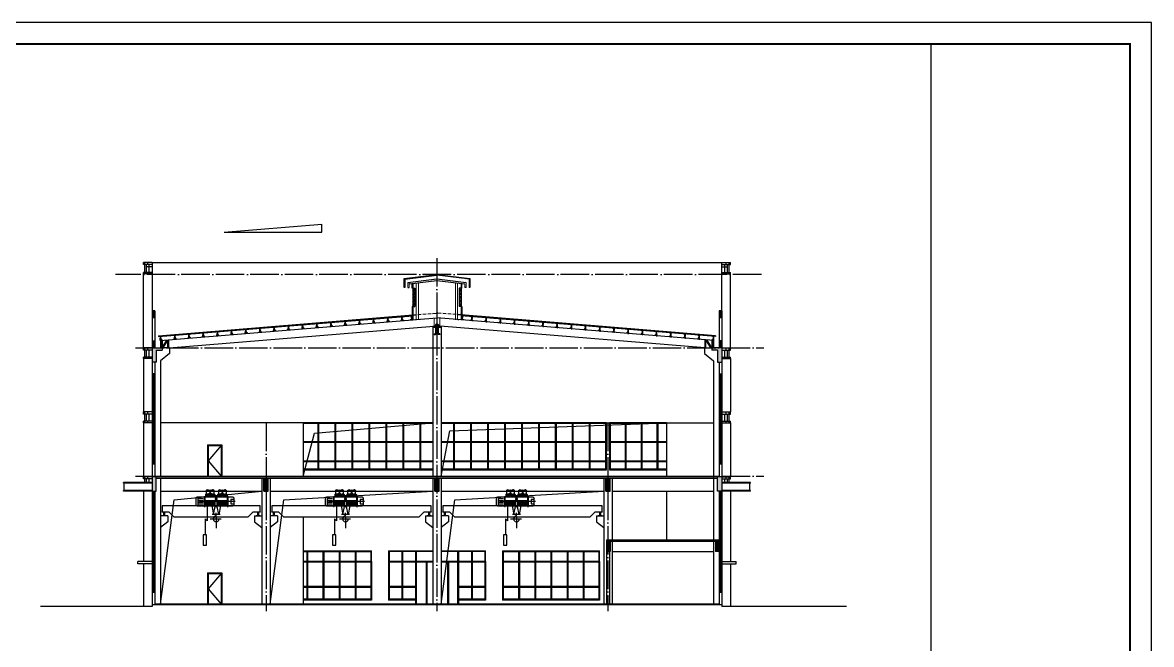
# Model space of a CAD drawing. Extents: x -1041549 to 749950, y -354245 to 17554.
# Drawn here: x 670719 to 749950, y -128455 to -84796 of the extents above; entities that cross this region are included whole.
import ezdxf

# ---------------------------------------------------------------- set-up
doc = ezdxf.new("R2010")
doc.units = 0
doc.header["$LTSCALE"] = 1000
doc.header["$MEASUREMENT"] = 0
for name, pattern in [('DASH', [0.35, 0.25, -0.1]), ('DOTE', [2.42, 2, -0.2, 0.02, -0.2]), ('HIDDEN', [7.5, 5, -2.5])]:
    doc.linetypes.add(name, pattern=pattern)
for name, color, linetype in [('116', 1, 'Continuous'), ('14', 1, 'Continuous'), ('2', 2, 'Continuous'), ('3', 2, 'Continuous'), ('_TCH_MASK', 7, 'Continuous'), ('AXIS', 3, 'Continuous'), ('COLU', 7, 'Continuous'), ('DOTE', 1, 'Continuous'), ('LT', 4, 'Continuous'), ('note', 2, 'Continuous'), ('objs', 7, 'Continuous'), ('PUB_HATCH', 8, 'Continuous'), ('PUB_TITLE', 4, 'Continuous'), ('S_STAIR', 2, 'Continuous'), ('WALL', 4, 'Continuous'), ('WINDOW', 3, 'Continuous'), ('中心线', 1, 'Continuous'), ('加劲连接板', 4, 'Continuous'), ('实线', 7, 'Continuous'), ('柱构件', 1, 'Continuous')]:
    doc.layers.add(name, color=color, linetype=linetype)

# ---------------------------------------------------------------- blocks, each defined once
blk = doc.blocks.new('A$Ce58e362c')
at = {"layer": '14'}
blk.add_lwpolyline([(15730, 1076), (15730, 87176)], dxfattribs=at)
blk = doc.blocks.new('A$C4F856960')
at = {"layer": '3', "color": 0}
for p, q in [((0, 2457), (0, 2130)), ((434, 2517), (60, 2517)), ((98, 2517), (98, 2070)), ((386, 2432), (125, 2432)), ((1651, 2517), (476, 2517)), ((520, 2691), (498, 2669)), ((498, 2669), (498, 2517)), ((723, 2591), (498, 2591)), ((554, 2691), (520, 2691)), ((554, 2617), (554, 2890)), ((554, 2890), (727, 2890)), ((686, 2617), (554, 2617)), ((648, 2847), (570, 2847)), ((639, 2656), (570, 2656)), ((604, 2918), (604, 2807)), ((604, 2726), (604, 2616)), ((639, 2668), (847, 2668)), ((747, 2890), (747, 2588)), ((767, 2890), (941, 2890)), ((1366, 2591), (772, 2591)), ((941, 2617), (809, 2617)), ((927, 2847), (849, 2847)), ((922, 2656), (856, 2656)), ((893, 2918), (893, 2807)), ((893, 2726), (893, 2616)), ((941, 2890), (941, 2617)), ((973, 2691), (941, 2691)), ((973, 2691), (995, 2669)), ((995, 2669), (995, 2591)), ((1162, 2691), (1140, 2669)), ((1140, 2669), (1140, 2591)), ((1196, 2691), (1162, 2691)), ((1297, 2847), (1185, 2847)), ((1284, 2656), (1185, 2656)), ((1196, 2890), (1583, 2890)), ((1196, 2617), (1196, 2890)), ((1328, 2617), (1196, 2617)), ((1246, 2918), (1246, 2807)), ((1246, 2726), (1246, 2616)), ((1281, 2668), (1490, 2668)), ((1390, 2890), (1390, 2617)), ((1637, 2591), (1414, 2591)), ((1583, 2617), (1452, 2617)), ((1624, 2847), (1474, 2847)), ((1624, 2656), (1474, 2656)), ((1536, 2918), (1536, 2807)), ((1536, 2726), (1536, 2616)), ((1583, 2890), (1583, 2617)), ((1615, 2691), (1583, 2691)), ((1615, 2691), (1637, 2669)), ((1637, 2669), (1637, 2517)), ((1941, 2517), (1694, 2517)), ((2006, 2135), (2006, 2452)), ((60, 2070), (434, 2070)), ((386, 2339), (125, 2339)), ((386, 2239), (125, 2239)), ((386, 2154), (125, 2154)), ((2061, 2294), (188, 2294)), ((1651, 2339), (476, 2339)), ((476, 2070), (1002, 2070)), ((488, 2339), (531, 2070)), ((544, 2339), (587, 2070)), ((591, 2073), (591, 1287)), ((604, 2339), (647, 2070)), ((660, 2339), (703, 2070)), ((723, 2339), (766, 2070)), ((779, 2339), (822, 2070)), ((831, 2070), (924, 1620)), ((839, 2339), (882, 2070)), ((895, 2339), (938, 2070)), ((924, 1620), (1014, 2040)), ((951, 2339), (994, 2070)), ((1204, 1620), (1114, 2041)), ((1118, 2070), (1651, 2070)), ((1123, 2339), (1166, 2070)), ((1183, 2339), (1226, 2070)), ((1296, 2070), (1204, 1620)), ((1211, 2070), (1398, 2070)), ((1239, 2339), (1282, 2070)), ((1299, 2339), (1342, 2070)), ((1355, 2339), (1398, 2070)), ((1418, 2339), (1461, 2070)), ((1474, 2339), (1517, 2070)), ((1534, 2339), (1577, 2070)), ((1590, 2339), (1633, 2070)), ((1694, 2070), (1941, 2070)), ((489, 1389), (489, 540)), ((591, 1287), (489, 1389)), ((752, 1380), (1335, 1380)), ((1275, 1620), (852, 1620)), ((1064, 1535), (1064, 1700)), ((1064, 1492), (1064, 899)), ((387, 540), (387, 0)), ((489, 540), (387, 540)), ((387, 0), (558, 0)), ((558, 540), (489, 540)), ((558, 0), (558, 540))]:
    blk.add_line(p, q, dxfattribs=at)
for points in [[(476, 2543), (434, 2543), (434, 2026), (476, 2026)], [(1116, 2446), (1010, 2446), (1010, 2401), (1116, 2401)], [(1694, 2543), (1651, 2543), (1651, 2026), (1694, 2026)], [(2006, 2408), (1836, 2408), (1836, 2179), (2006, 2179)], [(1118, 2339), (1002, 2339), (1002, 2058), (1118, 2058)]]:
    blk.add_lwpolyline(points, close=True, dxfattribs=at)
blk.add_lwpolyline([(1094, 2339), (1094, 2392), (1033, 2392), (1033, 2339)], dxfattribs=at)
for centre, radius in [((604, 2847), 17.5), ((604, 2656), 17.5), ((747, 2668), 79.8), ((747, 2668), 46.8), ((747, 2842), 21.4), ((893, 2847), 17.5), ((893, 2656), 17.5), ((1246, 2847), 17.5), ((1246, 2656), 17.5), ((1390, 2668), 79.8), ((1390, 2668), 46.8), ((1390, 2842), 21.4), ((1536, 2847), 17.5), ((1536, 2656), 17.5)]:
    blk.add_circle(centre, radius, dxfattribs=at)
for centre, radius, start, end in [((60, 2457), 60, 90, 180), ((604, 2847), 66.2, 41.11309, 221.11309), ((747, 2842), 52, 293.28542, 246.71458), ((893, 2847), 65.8, 316.6693, 138.55188), ((1246, 2847), 66.2, 41.11309, 221.11309), ((1390, 2842), 52, 293.28542, 246.71458), ((1536, 2847), 65.8, 316.6693, 138.55188), ((1941, 2452), 65.6, 0, 90), ((60, 2130), 60, 180, 270), ((1063, 2070), 58, 180, 0), ((1063, 2070), 44, 195.16019, 344.83981), ((1941, 2135), 65.6, 270, 0), ((1064, 1380), 155, 90, 0)]:
    blk.add_arc(centre, radius, start, end, dxfattribs=at)
blk = doc.blocks.new('屋面檩条')
for points in [[(667871, -245061), (667855, -245061), (667855, -245058), (667871, -245058)], [(667871, -245248), (667855, -245248), (667855, -245251), (667871, -245251)]]:
    blk.add_hatch(color=4).paths.add_polyline_path(points)
at = {"color": 6}
for points in [[(667860, -245164), (667860, -245314), (667803, -245314), (667833, -245164)], [(667860, -245314), (667863, -245314), (667863, -245064), (667860, -245064)]]:
    blk.add_lwpolyline(points, close=True, dxfattribs=at)
at = {"color": 4}
for points in [[(667871, -245061), (667855, -245061), (667855, -245058), (667871, -245058)], [(667871, -245248), (667855, -245248), (667855, -245251), (667871, -245251)]]:
    blk.add_lwpolyline(points, close=True, dxfattribs=at)
at = {"color": 2}
blk.add_lwpolyline([(667933, -245259), (667933, -245276), (667866, -245276), (667866, -245032), (667933, -245032), (667933, -245049), (667936, -245049), (667936, -245029), (667863, -245029), (667863, -245279), (667936, -245279), (667936, -245259)], close=True, dxfattribs=at)
blk = doc.blocks.new('A$Ca39c6bc8')
at = {"color": 4}
for p, q in [((50, 2870), (2300, 3143)), ((50, 2870), (50, 2294)), ((600, 2567), (600, 20)), ((4600, 2864), (2300, 3143)), ((4000, 2567), (4000, 0)), ((4550, 2870), (4550, 2294))]:
    blk.add_line(p, q, dxfattribs=at)
for p, q in [((250, 2294), (340, 2294)), ((4350, 2294), (4260, 2294))]:
    blk.add_line(p, q)
at = {"color": 8}
for p, q in [((600, 2244), (600, 944)), ((750, 2244), (750, 944)), ((3850, 2245), (3850, 945)), ((4000, 2245), (4000, 945))]:
    blk.add_line(p, q, dxfattribs=at)
at = {"color": 6}
for p, q in [((600, 2244), (750, 2244)), ((4000, 2245), (3850, 2245)), ((600, 944), (750, 944)), ((4000, 945), (3850, 945))]:
    blk.add_line(p, q, dxfattribs=at)
at = {"color": 4}
for points in [[(50, 2294), (0, 2294), (0, 2914), (2300, 3194), (4600, 2914), (4600, 2294), (4550, 2294)], [(250, 2645), (2300, 2894), (4350, 2645)], [(340, 2535), (2300, 2773), (4260, 2535)], [(600, 2244), (550, 2244), (550, 2561)], [(4000, 2245), (4050, 2245), (4050, 2561)], [(600, 944), (550, 944), (550, 351)], [(4000, 945), (4050, 945), (4050, 352)]]:
    blk.add_lwpolyline(points, dxfattribs=at)
at = {"const_width": 3}
for points in [[(318, 2703), (324, 2654), (250, 2645), (220, 2890), (295, 2899), (300, 2852)], [(1212, 2812), (1218, 2762), (1143, 2753), (1114, 2999), (1188, 3008), (1194, 2961)], [(2105, 2921), (2111, 2871), (2037, 2862), (2007, 3108), (2081, 3117), (2087, 3070)], [(2495, 2921), (2489, 2871), (2563, 2862), (2593, 3108), (2519, 3117), (2513, 3070)], [(3388, 2812), (3382, 2762), (3457, 2753), (3486, 2999), (3412, 3008), (3406, 2961)], [(4282, 2703), (4276, 2654), (4350, 2645), (4380, 2890), (4305, 2899), (4300, 2852)], [(200, 2369), (250, 2369), (250, 2294), (50, 2294), (50, 2369), (100, 2369)], [(800, 2319), (850, 2319), (850, 2244), (600, 2244), (600, 2319), (650, 2319)], [(3800, 2320), (3750, 2320), (3750, 2245), (4000, 2245), (4000, 2320), (3950, 2320)], [(4400, 2369), (4350, 2369), (4350, 2294), (4550, 2294), (4550, 2369), (4500, 2369)], [(800, 869), (850, 869), (850, 944), (600, 944), (600, 869), (650, 869)], [(3800, 870), (3750, 870), (3750, 945), (4000, 945), (4000, 870), (3950, 870)], [(800, 437), (850, 437), (850, 362), (600, 362), (600, 437), (650, 437)], [(3800, 437), (3750, 437), (3750, 362), (4000, 362), (4000, 437), (3950, 437)]]:
    blk.add_lwpolyline(points, dxfattribs=at)
at = {"color": 8}
for points in [[(726, 2213), (747, 2192), (620, 2015), (599, 2037), (726, 2213)], [(726, 1963), (747, 1942), (620, 1765), (599, 1787), (726, 1963)], [(726, 1713), (747, 1692), (620, 1515), (599, 1537), (726, 1713)], [(3874, 2214), (3853, 2193), (3980, 2016), (4001, 2038), (3874, 2214)], [(3874, 1964), (3853, 1943), (3980, 1766), (4001, 1788), (3874, 1964)], [(3874, 1714), (3853, 1693), (3980, 1516), (4001, 1538), (3874, 1714)], [(726, 1463), (747, 1442), (620, 1265), (599, 1287), (726, 1463)], [(726, 1213), (747, 1192), (620, 1015), (599, 1037), (726, 1213)], [(3874, 1464), (3853, 1443), (3980, 1266), (4001, 1288), (3874, 1464)], [(3874, 1214), (3853, 1193), (3980, 1016), (4001, 1038), (3874, 1214)]]:
    blk.add_lwpolyline(points, dxfattribs=at)
at = {"layer": '中心线', "lineweight": -3}
for p, q in [((819, 64), (824, 2)), ((1000, 79), (1005, 17)), ((3600, 79), (3595, 17)), ((3781, 64), (3776, 2))]:
    blk.add_line(p, q, dxfattribs=at)
at = {"layer": '实线', "color": 2, "linetype": 'Continuous', "lineweight": 20}
for p, q in [((250, 2645), (250, 2294)), ((340, 2656), (340, 2294)), ((850, 40), (850, 2597)), ((1000, 52), (1000, 2615)), ((3600, 52), (3600, 2615)), ((3750, 40), (3750, 2597)), ((4260, 2535), (4260, 2294)), ((4350, 2645), (4350, 2294)), ((791, 41), (1031, 61)), ((791, 41), (793, 21)), ((1031, 61), (1033, 41)), ((3569, 61), (3567, 41)), ((3809, 41), (3569, 61)), ((3809, 41), (3807, 21))]:
    blk.add_line(p, q, dxfattribs=at)
blk = doc.blocks.new('A$C52380099')
for p, q in [((834, 6765), (1209, 6765)), ((834, 6560), (1209, 6560))]:
    blk.add_line(p, q)
at = {"color": 0}
for p, q in [((907, 5907), (907, 5907)), ((918, 5552), (918, 5552)), ((918, 5496), (918, 5496))]:
    blk.add_line(p, q, dxfattribs=at)
for centre, radius, start, end in [((834, 6574), 191, 69.383533, 110.616467), ((834, 6368), 191, 69.383533, 110.616467), ((1022, 6172), 594, 78.341785, 101.658215), ((1022, 5966), 594, 78.341785, 101.658215), ((1209, 6574), 191, 69.383533, 110.616467), ((1209, 6368), 191, 69.383533, 110.616467), ((834, 5630), 191, 69.383533, 110.616467), ((1022, 5228), 594, 78.341785, 101.658215), ((1209, 5630), 191, 69.383533, 110.616467)]:
    blk.add_arc(centre, radius, start, end)
at = {"layer": 'AXIS', "color": 6}
for p, q in [((1022, 1719), (1022, 7084)), ((0, 1575), (797, 1575))]:
    blk.add_line(p, q, dxfattribs=at)
blk.add_arc((797, 1822), 247, 270, 335.30122, dxfattribs=at)
at = {"layer": 'note'}
for p, q in [((919, 7053), (887, 7023)), ((887, 7023), (1156, 7039)), ((887, 7023), (919, 6997)), ((919, 6997), (887, 6968)), ((887, 6968), (1156, 6983)), ((887, 6968), (919, 6942)), ((919, 6942), (887, 6913)), ((887, 6913), (1156, 6928)), ((887, 6913), (919, 6887)), ((919, 6887), (887, 6857)), ((887, 6857), (1156, 6873)), ((887, 6857), (919, 6832)), ((919, 6832), (887, 6802)), ((887, 6802), (1156, 6817)), ((887, 6802), (919, 6776)), ((919, 6832), (911, 6824)), ((919, 6832), (911, 6824)), ((919, 6776), (911, 6769)), ((919, 6776), (911, 6769)), ((1139, 7053), (919, 7053)), ((919, 6997), (1124, 7009)), ((919, 6942), (1124, 6954)), ((919, 6887), (1124, 6899)), ((919, 6832), (1124, 6843)), ((919, 6832), (1124, 6843)), ((919, 6832), (1124, 6843)), ((919, 6776), (1124, 6788)), ((919, 6776), (1124, 6788)), ((1156, 7039), (1124, 7009)), ((1124, 7009), (1156, 6983)), ((1156, 6983), (1124, 6954)), ((1124, 6954), (1156, 6928)), ((1156, 6928), (1124, 6899)), ((1124, 6899), (1156, 6873)), ((1156, 6873), (1124, 6843)), ((1124, 6843), (1148, 6824)), ((1124, 6843), (1148, 6824)), ((1124, 6843), (1156, 6817)), ((1156, 6817), (1124, 6788)), ((1124, 6788), (1148, 6769)), ((1124, 6788), (1148, 6769)), ((1139, 7053), (1156, 7039)), ((1244, 6567), (1244, 6567)), ((1244, 6361), (1244, 6361)), ((887, 6289), (1156, 6305)), ((903, 6304), (887, 6289)), ((887, 6289), (919, 6264)), ((919, 6264), (887, 6234)), ((887, 6234), (1156, 6249)), ((887, 6234), (919, 6208)), ((919, 6208), (887, 6179)), ((887, 6179), (1156, 6194)), ((887, 6179), (919, 6153)), ((919, 6153), (887, 6124)), ((887, 6124), (1156, 6139)), ((887, 6124), (919, 6098)), ((919, 6098), (887, 6068)), ((887, 6068), (1156, 6084)), ((887, 6068), (919, 6042)), ((919, 6042), (887, 6013)), ((887, 6013), (1156, 6028)), ((887, 6013), (919, 5987)), ((919, 5987), (887, 5958)), ((887, 5958), (1156, 5973)), ((887, 5958), (919, 5932)), ((919, 5932), (887, 5902)), ((887, 5902), (1156, 5918)), ((887, 5902), (919, 5877)), ((919, 5877), (887, 5847)), ((887, 5847), (1156, 5862)), ((887, 5847), (919, 5821)), ((919, 5605), (887, 5575)), ((887, 5575), (1156, 5591)), ((887, 5575), (919, 5550)), ((919, 5550), (887, 5520)), ((887, 5520), (1156, 5535)), ((887, 5520), (919, 5494)), ((919, 5494), (894, 5471)), ((905, 5616), (919, 5605)), ((919, 6264), (1124, 6275)), ((919, 6208), (1124, 6220)), ((919, 6153), (1124, 6165)), ((919, 6098), (1124, 6109)), ((919, 6042), (1124, 6054)), ((919, 5987), (1124, 5999)), ((919, 5987), (1124, 5999)), ((919, 5932), (1124, 5944)), ((919, 5877), (1124, 5888)), ((919, 5877), (1124, 5888)), ((919, 5821), (1124, 5833)), ((919, 5605), (1124, 5617)), ((919, 5550), (1124, 5561)), ((919, 5494), (1124, 5506)), ((1156, 6305), (1124, 6275)), ((1124, 6275), (1156, 6249)), ((1156, 6249), (1124, 6220)), ((1124, 6220), (1156, 6194)), ((1156, 6194), (1124, 6165)), ((1124, 6165), (1156, 6139)), ((1156, 6139), (1124, 6109)), ((1124, 6109), (1156, 6084)), ((1156, 6084), (1124, 6054)), ((1124, 6054), (1156, 6028)), ((1156, 6028), (1124, 5999)), ((1124, 5999), (1156, 5973)), ((1156, 5973), (1124, 5944)), ((1124, 5944), (1156, 5918)), ((1156, 5918), (1124, 5888)), ((1124, 5888), (1156, 5862)), ((1156, 5862), (1124, 5833)), ((1124, 5833), (1138, 5822)), ((1124, 5617), (1156, 5591)), ((1156, 5591), (1124, 5561)), ((1124, 5561), (1156, 5535)), ((1156, 5535), (1124, 5506)), ((1124, 5506), (1156, 5480)), ((1156, 5480), (1146, 5471))]:
    blk.add_line(p, q, dxfattribs=at)
blk.add_lwpolyline([(1146, 5471), (894, 5471)], dxfattribs=at)
at = {"layer": 'objs'}
for p, q in [((767, 6753), (767, 6575)), ((767, 6547), (767, 6369)), ((834, 6560), (1209, 6560)), ((834, 6354), (1209, 6354)), ((902, 6753), (902, 6575)), ((902, 6547), (902, 6369)), ((986, 6304), (1030, 6353)), ((1010, 6304), (1054, 6353)), ((1142, 6753), (1142, 6575)), ((1142, 6547), (1142, 6369)), ((1276, 6753), (1276, 6575)), ((1276, 6547), (1276, 6369)), ((62, 1695), (62, 1455)), ((62, 1695), (752, 1695)), ((62, 1455), (797, 1455)), ((767, 5809), (767, 5631)), ((834, 5822), (1209, 5822)), ((834, 5616), (1209, 5616)), ((902, 5809), (902, 5631)), ((902, 5471), (902, 1845)), ((1142, 5809), (1142, 5631)), ((1142, 5471), (1142, 1787)), ((1276, 5809), (1276, 5631))]:
    blk.add_line(p, q, dxfattribs=at)
blk.add_lwpolyline([(700, 6353), (700, 6304), (1333, 6304), (1333, 6353)], close=True, dxfattribs=at)
for centre, radius, start, end in [((834, 6720), 160, 245.096744, 294.903256), ((834, 6514), 160, 245.096744, 294.903256), ((1022, 7051), 492, 255.869462, 284.130538), ((1022, 6845), 492, 255.869462, 284.130538), ((1209, 6720), 160, 245.096744, 294.903256), ((1209, 6514), 160, 245.096744, 294.903256), ((752, 1845), 150, 270, 0), ((834, 5776), 160, 245.096744, 294.903256), ((797, 1800), 344, 270, 0), ((1022, 6107), 492, 255.869462, 284.130538), ((1209, 5776), 160, 245.096744, 294.903256)]:
    blk.add_arc(centre, radius, start, end, dxfattribs=at)
at = {"layer": '加劲连接板'}
for points in [[(622, 6144), (1422, 6144), (1422, 6304), (622, 6304)], [(622, 5822), (1422, 5822), (1422, 5982), (622, 5982)]]:
    blk.add_lwpolyline(points, close=True, dxfattribs=at)

msp = doc.modelspace()

# ---------------------------------------------------------------- hatches: boundary and pattern name
h = msp.add_hatch(color=256)
h.dxf.hatch_style = 1
h.paths.add_polyline_path([(679804.9, -108636.3), (680104.9, -108636.3), (680104.9, -107786.3), (680504.9, -107786.3), (680504.9, -107636.3), (679804.9, -107636.3)])
h = msp.add_hatch(color=256)
h.dxf.hatch_style = 1
h.paths.add_polyline_path([(719504.9, -107786.3), (719104.9, -107786.3), (719104.9, -107636.3), (719804.9, -107636.3), (719804.9, -108636.3), (719504.9, -108636.3)])
at = {"layer": 'LT'}
h = msp.add_hatch(dxfattribs=at)
h.set_pattern_fill('混凝土', color=256, scale=10, style=0)
h.set_pattern_definition([(50, (698317.955, -107891.08), (71.726, -6.2752), [7.5, -82.5]), (355, (698317.955, -107891.08), (-13.8751, 75.2192), [6, -66]), (100.4514, (698323.93, -107891.604), (57.851, 68.944), [6.374, -70.1142]), (46.184, (698317.955, -107871.08), (106.724, -16.552), [11.25, -123.75]), (96.6356, (698326.85, -107872.46), (93.4663, 97.412), [9.561, -105.1713]), (351.184, (698317.96, -107871.08), (93.466, 97.412), [9, -99]), (21, (698327.955, -107876.08), (59.6907, -40.2619), [7.5, -82.5]), (326, (698327.955, -107876.08), (24.3315, 72.515), [6, -66]), (71.4514, (698332.93, -107879.44), (84.0223, 32.253), [6.374, -70.1142]), (37.5, (698317.955, -107891.081), (1.21599, 33.28939), [0, -65.2, 0, -67, 0, -66.25]), (7.5, (698317.955, -107891.08), (26.30695, 39.44117), [0, -38.2, 0, -63.7, 0, -25.25]), (327.5, (698295.655, -107891.081), (53.38224, -2.2555), [0, -25, 0, -78, 0, -103.5]), (317.5, (698285.655, -107891.08), (58.3186, 10.0105), [0, -32.5, 0, -51.8, 0, -73.5])])
h.paths.add_polyline_path([(699579.9, -106120.8), (699529.9, -106170.8), (699748.5, -106170.8), (699748.5, -106270.7), (699860.3, -106270.7), (699860.3, -106170.8), (700079.9, -106170.8), (700029.9, -106120.8)])

# ---------------------------------------------------------------- linework, layer by layer
at = {"color": 8}
for p, q in [((679804.9, -101636.3), (679204.9, -101636.3)), ((679204.9, -101786.3), (679204.9, -101636.3)), ((679804.9, -101786.3), (679204.9, -101786.3)), ((679304.9, -101786.3), (679304.9, -101636.3)), ((679304.9, -102336.3), (679304.9, -101786.3)), ((679804.9, -101936.3), (679395.9, -101936.3)), ((679404.9, -102336.3), (679404.9, -101786.3)), ((679504.9, -101786.3), (679504.9, -101636.3)), ((679604.9, -102336.3), (679604.9, -101786.3)), ((679804.9, -101636.3), (679804.9, -105036.3)), ((679804.9, -101636.3), (719804.9, -101636.3)), ((719804.9, -105036.3), (719804.9, -101636.3)), ((719804.9, -101636.3), (720404.9, -101636.3)), ((719804.9, -101786.3), (720404.9, -101786.3)), ((719804.9, -101936.3), (720213.8, -101936.3)), ((720004.9, -102336.3), (720004.9, -101786.3)), ((720104.9, -101786.3), (720104.9, -101636.3)), ((720204.9, -102336.3), (720204.9, -101786.3)), ((720304.9, -101786.3), (720304.9, -101636.3)), ((720304.9, -102336.3), (720304.9, -101786.3)), ((720404.9, -101786.3), (720404.9, -101636.3)), ((679804.9, -102336.3), (679204.9, -102336.3)), ((679204.9, -102436.3), (679204.9, -102336.3)), ((679804.9, -102436.3), (679204.9, -102436.3)), ((679204.9, -107636.3), (679204.9, -102436.3)), ((679304.9, -102436.3), (679304.9, -102336.3)), ((679504.9, -102436.3), (679504.9, -102336.3)), ((719804.9, -102336.3), (720404.9, -102336.3)), ((719804.9, -102436.3), (720404.9, -102436.3)), ((720104.9, -102436.3), (720104.9, -102336.3)), ((720304.9, -102436.3), (720304.9, -102336.3)), ((720404.9, -102436.3), (720404.9, -102336.3)), ((720404.9, -107636.3), (720404.9, -102436.3)), ((679804.9, -107636.3), (679204.9, -107636.3)), ((679204.9, -107786.3), (679204.9, -107636.3)), ((679304.9, -107786.3), (679304.9, -107636.3)), ((679504.9, -107786.3), (679504.9, -107636.3)), ((719804.9, -107636.3), (720404.9, -107636.3)), ((720104.9, -107786.3), (720104.9, -107636.3)), ((720304.9, -107786.3), (720304.9, -107636.3)), ((720404.9, -107786.3), (720404.9, -107636.3)), ((679804.9, -107786.3), (679204.9, -107786.3)), ((679804.9, -108286.3), (679204.9, -108286.3)), ((679204.9, -108386.3), (679204.9, -108286.3)), ((679804.9, -108386.3), (679204.9, -108386.3)), ((679204.9, -108386.3), (679204.9, -112136.3)), ((679304.9, -108286.3), (679304.9, -107786.3)), ((679304.9, -108386.3), (679304.9, -108286.3)), ((679404.9, -108286.3), (679404.9, -107786.3)), ((679504.9, -108386.3), (679504.9, -108286.3)), ((679604.9, -108286.3), (679604.9, -107786.3)), ((719804.9, -107786.3), (720404.9, -107786.3)), ((719804.9, -108286.3), (720404.9, -108286.3)), ((719804.9, -108386.3), (720404.9, -108386.3)), ((720004.9, -108286.3), (720004.9, -107786.3)), ((720104.9, -108386.3), (720104.9, -108286.3)), ((720204.9, -108286.3), (720204.9, -107786.3)), ((720304.9, -108286.3), (720304.9, -107786.3)), ((720304.9, -108386.3), (720304.9, -108286.3)), ((720404.9, -108386.3), (720404.9, -108286.3)), ((720404.9, -108386.3), (720404.9, -112136.3)), ((679804.9, -112136.3), (679204.9, -112136.3)), ((679204.9, -112286.3), (679204.9, -112136.3)), ((679804.9, -112286.3), (679204.9, -112286.3)), ((679304.9, -112286.3), (679304.9, -112136.3)), ((679304.9, -112786.3), (679304.9, -112286.3)), ((679404.9, -112786.3), (679404.9, -112286.3)), ((679504.9, -112286.3), (679504.9, -112136.3)), ((679604.9, -112786.3), (679604.9, -112286.3)), ((719804.9, -112136.3), (720404.9, -112136.3)), ((719804.9, -112286.3), (720404.9, -112286.3)), ((720004.9, -112786.3), (720004.9, -112286.3)), ((720104.9, -112286.3), (720104.9, -112136.3)), ((720204.9, -112786.3), (720204.9, -112286.3)), ((720304.9, -112286.3), (720304.9, -112136.3)), ((720304.9, -112786.3), (720304.9, -112286.3)), ((720404.9, -112286.3), (720404.9, -112136.3)), ((679804.9, -112786.3), (679204.9, -112786.3)), ((679204.9, -112886.3), (679204.9, -112786.3)), ((679804.9, -112886.3), (679204.9, -112886.3)), ((679204.9, -112886.3), (679204.9, -116686.3)), ((679304.9, -112886.3), (679304.9, -112786.3)), ((679504.9, -112886.3), (679504.9, -112786.3)), ((719804.9, -112786.3), (720404.9, -112786.3)), ((719804.9, -112886.3), (720404.9, -112886.3)), ((720104.9, -112886.3), (720104.9, -112786.3)), ((720304.9, -112886.3), (720304.9, -112786.3)), ((720404.9, -112886.3), (720404.9, -112786.3)), ((720404.9, -112886.3), (720404.9, -116686.3)), ((679804.9, -117086.3), (677804.9, -117086.3)), ((677804.9, -117136.3), (677804.9, -117086.3)), ((679804.9, -117136.3), (677804.9, -117136.3)), ((677854.9, -117636.3), (677854.9, -117136.3)), ((679804.9, -116686.3), (679204.9, -116686.3)), ((679204.9, -116836.3), (679204.9, -116686.3)), ((679804.9, -116836.3), (679204.9, -116836.3)), ((679304.9, -116836.3), (679304.9, -116686.3)), ((679304.9, -117086.3), (679304.9, -116836.3)), ((679404.9, -117086.3), (679404.9, -116836.3)), ((679504.9, -116836.3), (679504.9, -116686.3)), ((679604.9, -117086.3), (679604.9, -116836.3)), ((680004.9, -116636.3), (719604.9, -116636.3)), ((719804.9, -116686.3), (720404.9, -116686.3)), ((719804.9, -116836.3), (720404.9, -116836.3)), ((721804.9, -117086.3), (719804.9, -117086.3)), ((721804.9, -117136.3), (719804.9, -117136.3)), ((720004.9, -117086.3), (720004.9, -116836.3)), ((720104.9, -116836.3), (720104.9, -116686.3)), ((720204.9, -117086.3), (720204.9, -116836.3)), ((720304.9, -116836.3), (720304.9, -116686.3)), ((720304.9, -117086.3), (720304.9, -116836.3)), ((720404.9, -116836.3), (720404.9, -116686.3)), ((721754.9, -117636.3), (721754.9, -117136.3)), ((721804.9, -117136.3), (721804.9, -117086.3)), ((679804.9, -117636.3), (677804.9, -117636.3)), ((677804.9, -117686.3), (677804.9, -117636.3)), ((679804.9, -117686.3), (677804.9, -117686.3)), ((679204.9, -117686.3), (679204.9, -122636.3)), ((679204.9, -117686.3), (679204.9, -121136.3)), ((721804.9, -117636.3), (719804.9, -117636.3)), ((721804.9, -117686.3), (719804.9, -117686.3)), ((720404.9, -117686.3), (720404.9, -122636.3)), ((720404.9, -117686.3), (720404.9, -121136.3)), ((721804.9, -117686.3), (721804.9, -117636.3)), ((679804.9, -122636.3), (678804.9, -122636.3)), ((678804.9, -122786.3), (678804.9, -122636.3)), ((679804.9, -122786.3), (678804.9, -122786.3)), ((679204.9, -122786.3), (679204.9, -125786.3)), ((679204.9, -122786.3), (679204.9, -125786.3)), ((711204.9, -122636.3), (711204.9, -125336.3)), ((719804.9, -122636.3), (720804.9, -122636.3)), ((719804.9, -122786.3), (720804.9, -122786.3)), ((720404.9, -122786.3), (720404.9, -125786.3)), ((720804.9, -122786.3), (720804.9, -122636.3)), ((719604.9, -125636.3), (680004.9, -125636.3)), ((698304.9, -125636.3), (701304.9, -125636.3))]:
    msp.add_line(p, q, dxfattribs=at)
at = {"color": 140}
for p, q in [((679804.9, -105036.3), (679804.9, -109636.3)), ((680004.9, -105036.3), (679804.9, -105036.3)), ((680004.9, -105036.3), (680004.9, -107636.3)), ((719804.9, -105036.3), (719604.9, -105036.3)), ((719604.9, -105036.3), (719604.9, -107636.3)), ((719804.9, -105036.3), (719804.9, -109636.3)), ((680004.9, -105536.3), (679804.9, -105536.3)), ((719804.9, -105536.3), (719604.9, -105536.3)), ((679804.9, -107136.3), (680004.9, -107136.3)), ((679804.9, -107636.3), (680404.9, -107636.3)), ((680404.9, -107136.3), (680404.9, -107636.3)), ((680404.9, -107136.3), (680504.9, -107136.3)), ((680504.9, -107136.3), (680504.9, -107786.3)), ((719104.9, -107136.3), (719104.9, -107786.3)), ((719204.9, -107136.3), (719104.9, -107136.3)), ((719204.9, -107136.3), (719104.9, -107136.3)), ((719204.9, -107136.3), (719204.9, -107636.3)), ((719804.9, -107636.3), (719204.9, -107636.3)), ((719804.9, -107136.3), (719604.9, -107136.3)), ((680104.9, -107786.3), (680104.9, -108636.3)), ((680104.9, -107786.3), (680504.9, -107786.3)), ((719504.9, -107786.3), (719104.9, -107786.3)), ((719504.9, -107786.3), (719504.9, -108636.3)), ((680104.9, -108636.3), (679804.9, -108636.3)), ((680004.9, -108636.3), (680004.9, -109636.3)), ((719504.9, -108636.3), (719804.9, -108636.3)), ((719604.9, -108636.3), (719604.9, -109636.3)), ((679804.9, -109436.3), (680004.9, -109436.3)), ((679804.9, -109636.3), (680004.9, -109636.3)), ((719804.9, -109486.3), (719604.9, -109486.3)), ((719804.9, -109636.3), (719604.9, -109636.3)), ((679804.9, -115636.3), (680004.9, -115636.3)), ((679804.9, -115636.3), (679804.9, -116686.3)), ((680004.9, -115636.3), (680004.9, -116686.3)), ((719604.9, -115636.3), (719804.9, -115636.3)), ((719604.9, -115636.3), (719604.9, -116686.3)), ((719804.9, -115636.3), (719804.9, -116686.3)), ((679804.9, -115786.3), (680004.9, -115786.3)), ((719604.9, -115786.3), (719804.9, -115786.3)), ((679804.9, -116686.3), (679804.9, -117686.3)), ((719804.9, -116686.3), (719804.9, -117686.3)), ((719604.9, -121136.3), (711704.9, -121136.3)), ((711704.9, -121136.3), (711704.9, -125636.3)), ((711954.9, -121136.3), (711954.9, -121936.3)), ((719354.9, -121136.3), (719354.9, -121936.3)), ((719604.9, -121936.3), (719604.9, -121136.3)), ((711954.9, -121936.3), (711704.9, -121936.3)), ((711904.9, -121936.3), (711904.9, -125636.3)), ((719354.9, -121236.3), (711954.9, -121236.3)), ((719604.9, -121936.3), (719354.9, -121936.3)), ((679804.9, -124636.3), (679804.9, -125786.3)), ((679804.9, -124636.3), (680004.9, -124636.3)), ((679804.9, -124786.3), (680004.9, -124786.3)), ((680004.9, -124636.3), (680004.9, -125686.3)), ((719604.9, -124636.3), (719604.9, -125686.3)), ((719604.9, -124636.3), (719804.9, -124636.3)), ((719604.9, -124786.3), (719804.9, -124786.3)), ((719804.9, -124636.3), (719804.9, -125786.3)), ((679804.9, -125786.3), (671980.1, -125786.3)), ((719804.9, -125686.3), (679804.9, -125686.3)), ((728547.5, -125786.3), (719804.9, -125786.3))]:
    msp.add_line(p, q, dxfattribs=at)
at = {"color": 3}
for p, q in [((680254.9, -106787.2), (698104.9, -105325.5)), ((680259, -106837), (698104.9, -105375.7)), ((719354.9, -106787.2), (701504.9, -105325.5)), ((719350.8, -106837), (701504.9, -105375.7)), ((680366.1, -107114.2), (699804.9, -105522.4)), ((680367, -107126.1), (699804.9, -105534.4)), ((680999.2, -107622.3), (699579.9, -106100.8)), ((681000.4, -107636.3), (699579.9, -106114.9)), ((719243.7, -107114.2), (699804.9, -105522.4)), ((719242.7, -107126.1), (699804.9, -105534.4)), ((718610.5, -107622.3), (700029.9, -106100.8)), ((718609.4, -107636.3), (700029.9, -106114.9)), ((680254.9, -106787.2), (680259, -106837)), ((719354.9, -106787.2), (719350.8, -106837)), ((680366.1, -107114.2), (680367, -107126.1))]:
    msp.add_line(p, q, dxfattribs=at)
at = {"color": 8, "linetype": 'DASH'}
for p in [(698104.9, -105325.5), (701504.9, -105325.5)]:
    msp.add_line(p, (699804.9, -105186.3), dxfattribs=at)
for p, q in [((699504.9, -106121), (699504.9, -116636.3)), ((699504.9, -106121), (700104.9, -106121)), ((700104.9, -106121), (700104.9, -116636.3)), ((681024.9, -107636.3), (680504.9, -107636.3)), ((681024.9, -107636.3), (681024.9, -108036.3)), ((718584.9, -107636.3), (719104.9, -107636.3)), ((718584.9, -107636.3), (718584.9, -108036.3)), ((719243.7, -107114.2), (719242.7, -107126.1)), ((681024.9, -108036.3), (680404.9, -108536.2)), ((680404.9, -108536.2), (680404.9, -116636.3)), ((718584.9, -108036.3), (719204.9, -108536.2)), ((719204.9, -108536.2), (719204.9, -116636.3)), ((690404.9, -112886.3), (680404.9, -112886.3)), ((690404.9, -112886.3), (699504.9, -112886.3)), ((700104.9, -112886.3), (719204.9, -112886.3)), ((680404.9, -116806.3), (680404.9, -125636.3)), ((687504.9, -116806.3), (687504.9, -125636.3)), ((688104.9, -116806.3), (688104.9, -125636.3)), ((699504.9, -116806.3), (699504.9, -125636.3)), ((700104.9, -116806.3), (700104.9, -125636.3)), ((711504.9, -116806.3), (711504.9, -125636.3)), ((712104.9, -116806.3), (712104.9, -125636.3)), ((719204.9, -116636.3), (719204.9, -121136.3)), ((680404.9, -117686.3), (687504.9, -117686.3)), ((688104.9, -117686.3), (699504.9, -117686.3)), ((700104.9, -117686.3), (711504.9, -117686.3)), ((712104.9, -117686.3), (719204.9, -117686.3)), ((680904.9, -119436.3), (680404.9, -119436.3)), ((680904.9, -119436.3), (680904.9, -119836.3)), ((687004.9, -119436.3), (687504.9, -119436.3)), ((687004.9, -119436.3), (687004.9, -119836.3)), ((688604.9, -119436.3), (688104.9, -119436.3)), ((688604.9, -119436.3), (688604.9, -119836.3)), ((699004.9, -119436.3), (699504.9, -119436.3)), ((699004.9, -119436.3), (699004.9, -119836.3)), ((700604.9, -119436.3), (700104.9, -119436.3)), ((700604.9, -119436.3), (700604.9, -119836.3)), ((711004.9, -119436.3), (711504.9, -119436.3)), ((711004.9, -119436.3), (711004.9, -119836.3)), ((680904.9, -119836.3), (680404.9, -120236.3)), ((687004.9, -119836.3), (687504.9, -120236.3)), ((688604.9, -119836.3), (688104.9, -120236.3)), ((699004.9, -119836.3), (699504.9, -120236.3)), ((700604.9, -119836.3), (700104.9, -120236.3)), ((711004.9, -119836.3), (711504.9, -120236.3)), ((712104.9, -121936.3), (719204.9, -121936.3)), ((719204.9, -121236.3), (719204.9, -125636.3))]:
    msp.add_line(p, q)
at = {"color": 2}
for p, q in [((690404.9, -112886.3), (690404.9, -116636.3)), ((715904.9, -112886.3), (715904.9, -116636.3)), ((683704.9, -114436.3), (684704.9, -114436.3)), ((683704.9, -114436.3), (683704.9, -116636.3)), ((684704.9, -114436.3), (684704.9, -116636.3)), ((690404.9, -116186.3), (699504.9, -116186.3)), ((700104.9, -116186.3), (711704.9, -116186.3)), ((711904.9, -116186.3), (715904.9, -116186.3)), ((719804.9, -116686.3), (679804.9, -116686.3)), ((680104.9, -117686.3), (680104.9, -116686.3)), ((719504.9, -116806.3), (680104.9, -116806.3)), ((687654.9, -117686.3), (687654.9, -116806.3)), ((687954.9, -117686.3), (687954.9, -116806.3)), ((699654.9, -117686.3), (699654.9, -116806.3)), ((699954.9, -117686.3), (699954.9, -116806.3)), ((711654.9, -117686.3), (711654.9, -116806.3)), ((711954.9, -117686.3), (711954.9, -116806.3)), ((719504.9, -117686.3), (719504.9, -116686.3)), ((679804.9, -117686.3), (680104.9, -117686.3)), ((687654.9, -117686.3), (687954.9, -117686.3)), ((699654.9, -117686.3), (699954.9, -117686.3)), ((711654.9, -117686.3), (711954.9, -117686.3)), ((715904.9, -117686.3), (715904.9, -121136.3)), ((719804.9, -117686.3), (719504.9, -117686.3)), ((690404.9, -119486.3), (690404.9, -125636.3)), ((690404.9, -121886.3), (695204.9, -121886.3)), ((690404.9, -121886.3), (695204.9, -121886.3)), ((695204.9, -122636.3), (695204.9, -121886.3)), ((696404.9, -121886.3), (699504.9, -121886.3)), ((696404.9, -121886.3), (696404.9, -125336.3)), ((696404.9, -121886.3), (699504.9, -121886.3)), ((700104.9, -121886.3), (703204.9, -121886.3)), ((700104.9, -121886.3), (703204.9, -121886.3)), ((703204.9, -122636.3), (703204.9, -121886.3)), ((704404.9, -121886.3), (711204.9, -121886.3)), ((704404.9, -121886.3), (704404.9, -125336.3)), ((704404.9, -121886.3), (711204.9, -121886.3)), ((711204.9, -122636.3), (711204.9, -121886.3)), ((695204.9, -122636.3), (695204.9, -125336.3)), ((703204.9, -122636.3), (703204.9, -125336.3)), ((683704.9, -123436.3), (684704.9, -123436.3)), ((683704.9, -123436.3), (683704.9, -125636.3)), ((684704.9, -123436.3), (684704.9, -125636.3)), ((695204.9, -125336.3), (690404.9, -125336.3)), ((698304.9, -125336.3), (696404.9, -125336.3)), ((703204.9, -125336.3), (701304.9, -125336.3)), ((711204.9, -125336.3), (704404.9, -125336.3))]:
    msp.add_line(p, q, dxfattribs=at)
at = {"color": 4}
for p, q in [((691449.9, -112936.3), (691449.9, -116136.3)), ((691499.9, -112936.3), (691499.9, -116136.3)), ((692639.9, -112936.3), (692639.9, -116136.3)), ((692689.9, -112936.3), (692689.9, -116136.3)), ((693829.9, -112936.3), (693829.9, -116136.3)), ((693879.9, -112936.3), (693879.9, -116136.3)), ((695019.9, -112936.3), (695019.9, -116136.3)), ((695069.9, -112936.3), (695069.9, -116136.3)), ((696209.9, -112936.3), (696209.9, -116136.3)), ((696259.9, -112936.3), (696259.9, -116136.3)), ((697399.9, -112936.3), (697399.9, -116136.3)), ((697449.9, -112936.3), (697449.9, -116136.3)), ((698589.9, -112936.3), (698589.9, -116136.3)), ((698639.9, -112936.3), (698639.9, -116136.3)), ((700969.9, -112936.3), (700969.9, -116136.3)), ((701019.9, -112936.3), (701019.9, -116136.3)), ((702159.9, -112936.3), (702159.9, -116136.3)), ((702209.9, -112936.3), (702209.9, -116136.3)), ((703349.9, -112936.3), (703349.9, -116136.3)), ((703399.9, -112936.3), (703399.9, -116136.3)), ((704539.9, -112936.3), (704539.9, -116136.3)), ((704589.9, -112936.3), (704589.9, -116136.3)), ((705729.9, -112936.3), (705729.9, -116136.3)), ((705779.9, -112936.3), (705779.9, -116136.3)), ((706919.9, -112936.3), (706919.9, -116136.3)), ((706969.9, -112936.3), (706969.9, -116136.3)), ((708109.9, -112936.3), (708109.9, -116136.3)), ((708159.9, -112936.3), (708159.9, -116136.3)), ((709299.9, -112936.3), (709299.9, -116136.3)), ((709349.9, -112936.3), (709349.9, -116136.3)), ((710489.9, -112936.3), (710489.9, -116136.3)), ((710539.9, -112936.3), (710539.9, -116136.3)), ((713018.9, -112936.3), (713018.9, -116136.3)), ((713068.9, -112936.3), (713068.9, -116136.3)), ((714132.9, -112936.3), (714132.9, -116136.3)), ((714182.9, -112936.3), (714182.9, -116136.3)), ((715246.9, -112936.3), (715246.9, -116136.3)), ((715296.9, -112936.3), (715296.9, -116136.3)), ((683754.9, -114486.3), (684654.9, -114486.3)), ((683754.9, -114486.3), (683754.9, -116636.3)), ((684654.9, -114486.3), (684654.9, -116636.3)), ((690404.9, -114211.3), (699504.9, -114211.3)), ((690404.9, -114261.3), (699504.9, -114261.3)), ((700104.9, -114211.3), (711654.9, -114211.3)), ((700104.9, -114261.3), (711654.9, -114261.3)), ((711954.9, -114211.3), (715904.9, -114211.3)), ((711954.9, -114261.3), (715904.9, -114261.3)), ((690404.9, -115561.3), (699504.9, -115561.3)), ((690404.9, -115611.3), (699504.9, -115611.3)), ((700104.9, -115561.3), (711654.9, -115561.3)), ((700104.9, -115611.3), (711654.9, -115611.3)), ((711954.9, -115561.3), (715904.9, -115561.3)), ((711954.9, -115611.3), (715904.9, -115611.3)), ((690404.9, -121936.3), (695154.9, -121936.3)), ((690670.9, -121936.3), (690670.9, -125286.3)), ((690720.9, -121936.3), (690720.9, -125286.3)), ((691803.9, -121936.3), (691803.9, -125286.3)), ((691853.9, -121936.3), (691853.9, -125286.3)), ((692936.9, -121936.3), (692936.9, -125286.3)), ((692986.9, -121936.3), (692986.9, -125286.3)), ((694069.9, -121936.3), (694069.9, -125286.3)), ((694119.9, -121936.3), (694119.9, -125286.3)), ((695154.9, -121936.3), (695154.9, -125286.3)), ((696454.9, -121936.3), (696454.9, -125286.3)), ((699504.9, -121936.3), (696454.9, -121936.3)), ((697329.9, -121936.3), (697329.9, -125286.3)), ((697379.9, -121936.3), (697379.9, -125286.3)), ((698304.9, -121936.3), (698304.9, -125636.3)), ((698354.9, -121936.3), (698354.9, -125636.3)), ((703154.9, -121936.3), (700104.9, -121936.3)), ((701254.9, -121936.3), (701254.9, -125636.3)), ((701304.9, -121936.3), (701304.9, -125636.3)), ((702229.9, -121936.3), (702229.9, -125286.3)), ((702279.9, -121936.3), (702279.9, -125286.3)), ((703154.9, -121936.3), (703154.9, -125286.3)), ((704454.9, -121936.3), (704454.9, -125286.3)), ((704454.9, -121936.3), (711154.9, -121936.3)), ((705537.9, -121936.3), (705537.9, -125286.3)), ((705587.9, -121936.3), (705587.9, -125286.3)), ((706670.9, -121936.3), (706670.9, -125286.3)), ((706720.9, -121936.3), (706720.9, -125286.3)), ((707803.9, -121936.3), (707803.9, -125286.3)), ((707853.9, -121936.3), (707853.9, -125286.3)), ((708936.9, -121936.3), (708936.9, -125286.3)), ((708986.9, -121936.3), (708986.9, -125286.3)), ((710069.9, -121936.3), (710069.9, -125286.3)), ((710119.9, -121936.3), (710119.9, -125286.3)), ((711154.9, -121936.3), (711154.9, -125286.3)), ((695154.9, -122636.3), (690404.9, -122636.3)), ((695154.9, -122686.3), (690404.9, -122686.3)), ((699504.9, -122636.3), (696454.9, -122636.3)), ((699504.9, -122686.3), (696454.9, -122686.3)), ((699053.9, -122686.3), (699053.9, -125636.3)), ((699103.9, -122686.3), (699103.9, -125636.3)), ((703154.9, -122636.3), (700104.9, -122636.3)), ((703154.9, -122686.3), (700104.9, -122686.3)), ((700553.9, -122686.3), (700553.9, -125636.3)), ((700603.9, -122686.3), (700603.9, -125636.3)), ((711154.9, -122636.3), (704454.9, -122636.3)), ((711154.9, -122686.3), (704454.9, -122686.3)), ((683754.9, -123486.3), (684654.9, -123486.3)), ((683754.9, -123486.3), (683754.9, -125636.3)), ((684654.9, -123486.3), (684654.9, -125636.3)), ((695154.9, -124386.3), (690404.9, -124386.3)), ((698304.9, -124386.3), (696454.9, -124386.3)), ((703154.9, -124386.3), (701304.9, -124386.3)), ((711154.9, -124386.3), (704454.9, -124386.3)), ((690404.9, -124436.3), (695154.9, -124436.3)), ((696454.9, -124436.3), (698304.9, -124436.3)), ((701304.9, -124436.3), (703154.9, -124436.3)), ((704454.9, -124436.3), (711154.9, -124436.3)), ((695154.9, -125286.3), (690404.9, -125286.3)), ((698304.9, -125286.3), (696454.9, -125286.3)), ((703154.9, -125286.3), (701304.9, -125286.3)), ((711154.9, -125286.3), (704454.9, -125286.3))]:
    msp.add_line(p, q, dxfattribs=at)
at = {"color": 6, "linetype": 'HIDDEN'}
msp.add_lwpolyline([(699860.3, -106170.8), (699748.5, -106170.8)], dxfattribs=at)
at = {"color": 2}
for points in [[(699504.9, -112886.3), (690404.9, -112886.3)], [(700104.9, -116186.3), (711704.9, -116186.3), (711704.9, -112886.3), (700104.9, -112886.3)], [(715904.9, -112886.3), (711904.9, -112886.3), (711904.9, -116186.3), (715904.9, -116186.3)], [(690404.9, -116186.3), (699504.9, -116186.3)]]:
    msp.add_lwpolyline(points, dxfattribs=at)
at = {"color": 8}
for points in [[(690404.9, -116636.3), (691197.4, -113623.2), (699504.9, -112886.3)], [(700104.9, -116636.3), (700710.6, -113453.5), (715904.9, -112886.3)], [(684654.9, -114486.3), (683754.9, -115561.3), (684654.9, -116636.3)], [(680404.9, -125636.3), (681350.4, -118291.5), (687504.9, -117686.3)], [(688104.9, -125636.3), (689050.4, -118291.5), (699504.9, -117686.3)], [(700104.9, -125636.3), (701050.4, -118291.5), (711504.9, -117686.3)], [(684654.9, -123486.3), (683754.9, -124561.3), (684654.9, -125636.3)]]:
    msp.add_lwpolyline(points, dxfattribs=at)
at = {"color": 4}
for points in [[(699504.9, -112936.3), (690404.9, -112936.3)], [(700104.9, -116136.3), (711654.9, -116136.3), (711654.9, -112936.3), (700104.9, -112936.3)], [(715904.9, -112936.3), (711954.9, -112936.3), (711954.9, -116136.3), (715904.9, -116136.3)], [(690404.9, -116136.3), (699504.9, -116136.3)]]:
    msp.add_lwpolyline(points, dxfattribs=at)
for points in [[(679804.9, -105036.3), (680004.9, -105036.3), (679804.9, -105536.3), (680004.9, -105536.3)], [(719604.9, -105036.3), (719804.9, -105036.3), (719604.9, -105536.3), (719804.9, -105536.3)], [(679804.9, -107136.3), (680004.9, -107136.3), (679804.9, -107636.3), (680004.9, -107636.3)], [(680404.9, -107136.3), (680504.9, -107136.3), (680404.9, -107636.3), (680504.9, -107636.3)], [(719204.9, -107136.3), (719104.9, -107136.3), (719204.9, -107636.3), (719104.9, -107636.3)], [(719804.9, -107136.3), (719604.9, -107136.3), (719804.9, -107636.3), (719604.9, -107636.3)], [(679804.9, -109436.3), (680004.9, -109436.3), (679804.9, -109636.3), (680004.9, -109636.3)], [(719604.9, -109486.3), (719804.9, -109486.3), (719604.9, -109636.3), (719804.9, -109636.3)], [(679804.9, -115636.3), (680004.9, -115636.3), (679804.9, -115786.3), (680004.9, -115786.3)], [(719604.9, -115636.3), (719804.9, -115636.3), (719604.9, -115786.3), (719804.9, -115786.3)], [(719504.9, -116686.3), (680104.9, -116686.3), (719504.9, -116806.3), (680104.9, -116806.3)], [(687654.9, -116806.3), (687954.9, -116806.3), (687654.9, -117686.3), (687954.9, -117686.3)], [(699654.9, -116806.3), (699954.9, -116806.3), (699654.9, -117686.3), (699954.9, -117686.3)], [(711654.9, -116806.3), (711954.9, -116806.3), (711654.9, -117686.3), (711954.9, -117686.3)], [(719504.9, -116686.3), (719804.9, -116686.3), (719504.9, -117686.3), (719804.9, -117686.3)], [(711704.9, -121136.3), (711954.9, -121136.3), (711704.9, -121936.3), (711954.9, -121936.3)], [(711954.9, -121136.3), (719354.9, -121136.3), (711954.9, -121236.3), (719354.9, -121236.3)], [(719354.9, -121136.3), (719604.9, -121136.3), (719354.9, -121936.3), (719604.9, -121936.3)], [(679804.9, -124636.3), (680004.9, -124636.3), (679804.9, -124786.3), (680004.9, -124786.3)], [(719604.9, -124636.3), (719804.9, -124636.3), (719604.9, -124786.3), (719804.9, -124786.3)]]:
    msp.add_solid(points)
at = {"color": 7}
msp.add_solid([(679804.9, -116686.3), (680104.9, -116686.3), (679804.9, -117686.3), (680104.9, -117686.3)], dxfattribs=at)
at = {"layer": '116', "color": 10}
for points in [[(699755.3, -106121), (699755.3, -106270.7)], [(699770.3, -106121), (699770.3, -106270.7)], [(699840.3, -106121), (699840.3, -106270.7)], [(699855.3, -106121), (699855.3, -106270.7)], [(699755.3, -106270.7), (699855.3, -106270.7)]]:
    msp.add_lwpolyline(points, dxfattribs=at)
at = {"layer": '14'}
for p, q in [((700029.9, -106121), (699579.9, -106121)), ((700029.9, -106100.8), (700029.9, -106121))]:
    msp.add_line(p, q, dxfattribs=at)
for points in [[(699579.9, -106100.8), (700029.9, -106100.8)], [(699579.9, -106121), (699579.9, -106100.8)], [(699704.9, -106100.8), (699604.9, -106100.8)], [(699979.9, -106100.8), (700029.9, -106100.8)]]:
    msp.add_lwpolyline(points, dxfattribs=at)
at = {"layer": '2'}
for p, q in [((684876.8, -99501.5), (691728.5, -98940.5)), ((691728.5, -99501.5), (691728.5, -98940.5)), ((684876.8, -99501.5), (691728.5, -99501.5)), ((680524.9, -107636.3), (680844.3, -107087.1)), ((680581.8, -107636.3), (680908.2, -107081.8)), ((680924.9, -107604.3), (680924.9, -107080.5)), ((680974.9, -107604.3), (680974.9, -107076.4)), ((718634.9, -107604.3), (718634.9, -107076.4)), ((718684.9, -107604.3), (718684.9, -107080.5)), ((719028, -107636.3), (718701.6, -107081.8)), ((719084.9, -107636.3), (718765.4, -107087.1))]:
    msp.add_line(p, q, dxfattribs=at)
at = {"layer": '_TCH_MASK', "color": 6}
for points in [[(680511.3, -119136.3), (680798.4, -119136.3), (680798.4, -119166.7), (680511.3, -119166.7)], [(680511.3, -119405.8), (680798.4, -119405.8), (680798.4, -119436.3), (680511.3, -119436.3)], [(680640.1, -119166.7), (680669.7, -119166.7), (680669.7, -119405.8), (680640.1, -119405.8)], [(687111.3, -119136.3), (687398.4, -119136.3), (687398.4, -119166.7), (687111.3, -119166.7)], [(687111.3, -119405.8), (687398.4, -119405.8), (687398.4, -119436.3), (687111.3, -119436.3)], [(687240.1, -119166.7), (687269.7, -119166.7), (687269.7, -119405.8), (687240.1, -119405.8)], [(688211.3, -119136.3), (688498.4, -119136.3), (688498.4, -119166.7), (688211.3, -119166.7)], [(688211.3, -119405.8), (688498.4, -119405.8), (688498.4, -119436.3), (688211.3, -119436.3)], [(688340.1, -119166.7), (688369.7, -119166.7), (688369.7, -119405.8), (688340.1, -119405.8)], [(699111.8, -119136.3), (699398.9, -119136.3), (699398.9, -119166.7), (699111.8, -119166.7)], [(699111.8, -119405.8), (699398.9, -119405.8), (699398.9, -119436.3), (699111.8, -119436.3)], [(699240.6, -119166.7), (699270.1, -119166.7), (699270.1, -119405.8), (699240.6, -119405.8)], [(700211.3, -119136.3), (700498.4, -119136.3), (700498.4, -119166.7), (700211.3, -119166.7)], [(700211.3, -119405.8), (700498.4, -119405.8), (700498.4, -119436.3), (700211.3, -119436.3)], [(700340.1, -119166.7), (700369.7, -119166.7), (700369.7, -119405.8), (700340.1, -119405.8)], [(711111.8, -119136.3), (711398.9, -119136.3), (711398.9, -119166.7), (711111.8, -119166.7)], [(711111.8, -119405.8), (711398.9, -119405.8), (711398.9, -119436.3), (711111.8, -119436.3)], [(711240.6, -119166.7), (711270.1, -119166.7), (711270.1, -119405.8), (711240.6, -119405.8)]]:
    msp.add_lwpolyline(points, close=True, dxfattribs=at)
at = {"layer": 'DOTE', "linetype": 'DOTE'}
for p, q in [((699804.9, -101336.1), (699804.9, -126119.2)), ((722577.5, -102487.5), (677233.9, -102487.5)), ((678652.7, -107636.3), (722744.5, -107636.3)), ((687804.9, -112886.3), (687804.9, -126119.4)), ((711804.9, -112886.3), (711804.9, -126119.4)), ((678652.7, -116636.3), (722744.5, -116636.3))]:
    msp.add_line(p, q, dxfattribs=at)
at = {"layer": 'LT'}
msp.add_lwpolyline([(699748.5, -106170.8), (699748.5, -106270.7), (699860.3, -106270.7), (699860.3, -106170.8), (700079.9, -106170.8), (700029.9, -106121), (699579.9, -106121), (699529.9, -106170.8), (699748.5, -106170.8)], dxfattribs=at)
at = {"layer": 'PUB_TITLE'}
msp.add_lwpolyline([(623799.7, -173895.7), (749949.7, -173895.7), (749949.7, -84795.7), (623799.7, -84795.7)], close=True, dxfattribs=at)
at = {"layer": 'PUB_TITLE', "const_width": 150}
msp.add_lwpolyline([(627549.7, -172395.7), (748449.7, -172395.7), (748449.7, -86295.7), (627549.7, -86295.7)], close=True, dxfattribs=at)
at = {"layer": 'S_STAIR'}
for points in [[(681327.4, -119486.3), (686548.4, -119486.3), (686898.4, -119136.3), (687398.4, -119136.3), (687398.4, -118722.6), (680511.3, -118722.6), (680511.3, -118722.6), (680511.3, -119136.3), (680977.4, -119136.3), (681327.4, -119486.3)], [(689027.4, -119486.3), (698548.9, -119486.3), (698898.9, -119136.3), (699398.9, -119136.3), (699398.9, -118722.6), (688211.3, -118722.6), (688211.3, -118722.6), (688211.3, -119136.3), (688677.4, -119136.3), (689027.4, -119486.3)], [(701027.4, -119486.3), (710548.9, -119486.3), (710898.9, -119136.3), (711398.9, -119136.3), (711398.9, -118722.6), (700211.3, -118722.6), (700211.3, -118722.6), (700211.3, -119136.3), (700677.4, -119136.3), (701027.4, -119486.3)]]:
    msp.add_lwpolyline(points, close=True, dxfattribs=at)
at = {"layer": 'WALL'}
for p, q in [((680404.9, -107136.3), (680504.9, -107136.3)), ((719204.9, -107136.3), (719104.9, -107136.3)), ((719204.9, -107136.3), (719104.9, -107136.3))]:
    msp.add_line(p, q, dxfattribs=at)
at = {"layer": 'WINDOW'}
for p, q in [((679804.9, -109636.3), (679804.9, -115636.3)), ((679871.9, -109636.3), (679871.9, -115636.3)), ((679937.9, -109636.3), (679937.9, -115636.3)), ((680004.9, -109636.3), (680004.9, -115636.3)), ((719604.9, -109636.3), (719604.9, -115636.3)), ((719671.9, -109636.3), (719671.9, -115636.3)), ((719737.9, -109636.3), (719737.9, -115636.3)), ((719804.9, -109636.3), (719804.9, -115636.3)), ((679804.9, -117686.3), (679804.9, -124636.3)), ((679871.9, -117686.3), (679871.9, -124636.3)), ((679937.9, -117686.3), (679937.9, -124636.3)), ((680004.9, -117686.3), (680004.9, -124636.3)), ((719604.9, -117686.3), (719604.9, -124636.3)), ((719671.9, -117686.3), (719671.9, -124636.3)), ((719737.9, -117686.3), (719737.9, -124636.3)), ((719804.9, -117686.3), (719804.9, -124636.3))]:
    msp.add_line(p, q, dxfattribs=at)
at = {"layer": '实线', "color": 2, "linetype": 'Continuous', "lineweight": 20}
for p, q in [((699604.4, -105550.9), (699604.4, -106100.8)), ((699614.4, -105550), (699614.4, -106100.8)), ((699799.9, -105534.8), (699799.9, -106100.8)), ((699809.9, -105534.8), (699809.9, -106100.8)), ((699994.4, -105550), (699994.4, -106100.8)), ((700004.4, -105550.8), (700004.4, -106100.8))]:
    msp.add_line(p, q, dxfattribs=at)
at = {"layer": '柱构件', "color": 2}
for p, q in [((680604.9, -107620.3), (680524.9, -107620.3)), ((681000.4, -107620.3), (681000.4, -107636.3)), ((718609.4, -107620.3), (718609.4, -107636.3)), ((719004.9, -107620.3), (719084.9, -107620.3))]:
    msp.add_line(p, q, dxfattribs=at)
at = {"layer": '柱构件', "color": 3}
for p, q in [((680542.4, -107604.3), (680608.4, -107604.3)), ((680542.4, -107604.3), (680542.4, -107620.3)), ((680542.4, -107620.3), (680608.4, -107620.3)), ((680962.9, -107620.3), (680545.4, -107620.3)), ((680559.9, -107620.3), (680559.9, -107636.3)), ((680559.9, -107620.3), (680559.9, -107636.3)), ((680590.9, -107620.3), (680590.9, -107636.3)), ((680590.9, -107620.3), (680590.9, -107636.3)), ((680608.4, -107604.3), (680608.4, -107620.3)), ((680916.9, -107604.3), (680982.9, -107604.3)), ((680916.9, -107604.3), (680916.9, -107620.3)), ((680916.9, -107620.3), (681000.4, -107620.3)), ((680934.4, -107620.3), (680934.4, -107636.3)), ((680934.4, -107620.3), (680934.4, -107636.3)), ((680965.4, -107620.3), (680965.4, -107636.3)), ((680965.4, -107620.3), (680965.4, -107636.3)), ((680982.9, -107604.3), (680982.9, -107620.3)), ((681000.4, -107620.3), (681000.4, -107636.3)), ((718609.4, -107620.3), (718609.4, -107636.3)), ((718692.9, -107620.3), (718609.4, -107620.3)), ((718692.9, -107604.3), (718626.9, -107604.3)), ((718626.9, -107604.3), (718626.9, -107620.3)), ((718644.4, -107620.3), (718644.4, -107636.3)), ((718644.4, -107620.3), (718644.4, -107636.3)), ((718646.9, -107620.3), (719064.4, -107620.3)), ((718675.4, -107620.3), (718675.4, -107636.3)), ((718675.4, -107620.3), (718675.4, -107636.3)), ((718692.9, -107604.3), (718692.9, -107620.3)), ((719067.4, -107604.3), (719001.4, -107604.3)), ((719001.4, -107604.3), (719001.4, -107620.3)), ((719067.4, -107620.3), (719001.4, -107620.3)), ((719018.9, -107620.3), (719018.9, -107636.3)), ((719018.9, -107620.3), (719018.9, -107636.3)), ((719049.9, -107620.3), (719049.9, -107636.3)), ((719049.9, -107620.3), (719049.9, -107636.3)), ((719067.4, -107604.3), (719067.4, -107620.3))]:
    msp.add_line(p, q, dxfattribs=at)
at = {"layer": '柱构件', "color": 7}
for p, q in [((680575.4, -107630.9), (680575.4, -107593.6)), ((680575.4, -107630.9), (680575.4, -107593.6)), ((680949.9, -107630.9), (680949.9, -107593.6)), ((680949.9, -107630.9), (680949.9, -107593.6)), ((718659.9, -107630.9), (718659.9, -107593.6)), ((718659.9, -107630.9), (718659.9, -107593.6)), ((719034.4, -107630.9), (719034.4, -107593.6)), ((719034.4, -107630.9), (719034.4, -107593.6))]:
    msp.add_line(p, q, dxfattribs=at)
at = {"layer": '柱构件', "color": 2}
for points in [[(680524.9, -107620.3), (680594.9, -107620.3)], [(719084.9, -107620.3), (719014.9, -107620.3)]]:
    msp.add_lwpolyline(points, dxfattribs=at)
at = {"layer": '柱构件', "const_width": 14}
for points in [[(680575.4, -107620.3), (680575.4, -107604.3)], [(680575.4, -107620.3), (680575.4, -107604.3)], [(680949.9, -107620.3), (680949.9, -107604.3)], [(680949.9, -107620.3), (680949.9, -107604.3)], [(718659.9, -107620.3), (718659.9, -107604.3)], [(718659.9, -107620.3), (718659.9, -107604.3)], [(719034.4, -107620.3), (719034.4, -107604.3)], [(719034.4, -107620.3), (719034.4, -107604.3)]]:
    msp.add_lwpolyline(points, dxfattribs=at)

# ---------------------------------------------------------------- block references
for name, p in [('A$Ce58e362c', (718769.7, -173471.2)), ('A$Ca39c6bc8', (697504.9, -105681.1))]:
    msp.add_blockref(name, p)
for p, rotation in [((2743.4, 83532.8), 4.681331720432231), ((3740.1, 83614.4), 4.681331720432231), ((4736.8, 83696), 4.681331720432231), ((5733.4, 83777.6), 4.681331720432231), ((6730.1, 83859.3), 4.681331720432231), ((7726.8, 83940.9), 4.681331720432231), ((8723.4, 84022.5), 4.681331720432231), ((9720.1, 84104.1), 4.681331720432231), ((10716.8, 84185.7), 4.681331720432231), ((11713.4, 84267.3), 4.681331720432231), ((55951, 193336.3), 355.3186682794796), ((-5229.9, 82879.9), 4.681331720432232), ((-4233.2, 82961.5), 4.681331720432231), ((-3236.5, 83043.1), 4.681331720432231), ((-2239.9, 83124.7), 4.681331720432231), ((-1243.2, 83206.3), 4.681331720432231), ((-246.5, 83288), 4.681331720432231), ((750.1, 83369.6), 4.681331720432231), ((1746.8, 83451.2), 4.681331720432231)]:
    msp.add_blockref('屋面檩条', p, dxfattribs=dict(rotation=rotation))
at = {"xscale": -1}
for p, rotation in [((1343658.8, 193336.3), 4.681331720520303), ((1387896.4, 84267.3), 355.3186682795677), ((1388893, 84185.7), 355.3186682795677), ((1389889.7, 84104.1), 355.3186682795677), ((1390886.4, 84022.5), 355.3186682795677), ((1391883, 83940.9), 355.3186682795677), ((1392879.7, 83859.3), 355.3186682795677), ((1393876.3, 83777.6), 355.3186682795677), ((1394873, 83696), 355.3186682795677), ((1395869.7, 83614.4), 355.3186682795677), ((1396866.3, 83532.8), 355.3186682795677), ((1397863, 83451.2), 355.3186682795677), ((1398859.7, 83369.6), 355.3186682795677), ((1399856.3, 83288), 355.3186682795677), ((1400853, 83206.3), 355.3186682795677), ((1401849.7, 83124.7), 355.3186682795677), ((1402846.3, 83043.1), 355.3186682795677), ((1403843, 82961.5), 355.3186682795677), ((1404839.6, 82879.9), 355.3186682795677)]:
    msp.add_blockref('屋面檩条', p, dxfattribs=dict(at, rotation=rotation))
at = {"layer": 'COLU', "yscale": 0.125, "zscale": 0.125}
for p, xscale in [((699602.2, -106868.8), 0.125), ((700007.4, -106868.8), -0.125)]:
    msp.add_blockref('A$C52380099', p, dxfattribs=dict(at, xscale=xscale))
at = {"layer": 'PUB_HATCH', "xscale": 1.333333333488553, "yscale": 1.333333333488553, "zscale": 1.333333333488553}
for p in [(682888.1, -121482.4), (691962.8, -121482.4), (703962.8, -121482.4)]:
    msp.add_blockref('A$C4F856960', p, dxfattribs=at)

doc.saveas('drawing.dxf')
